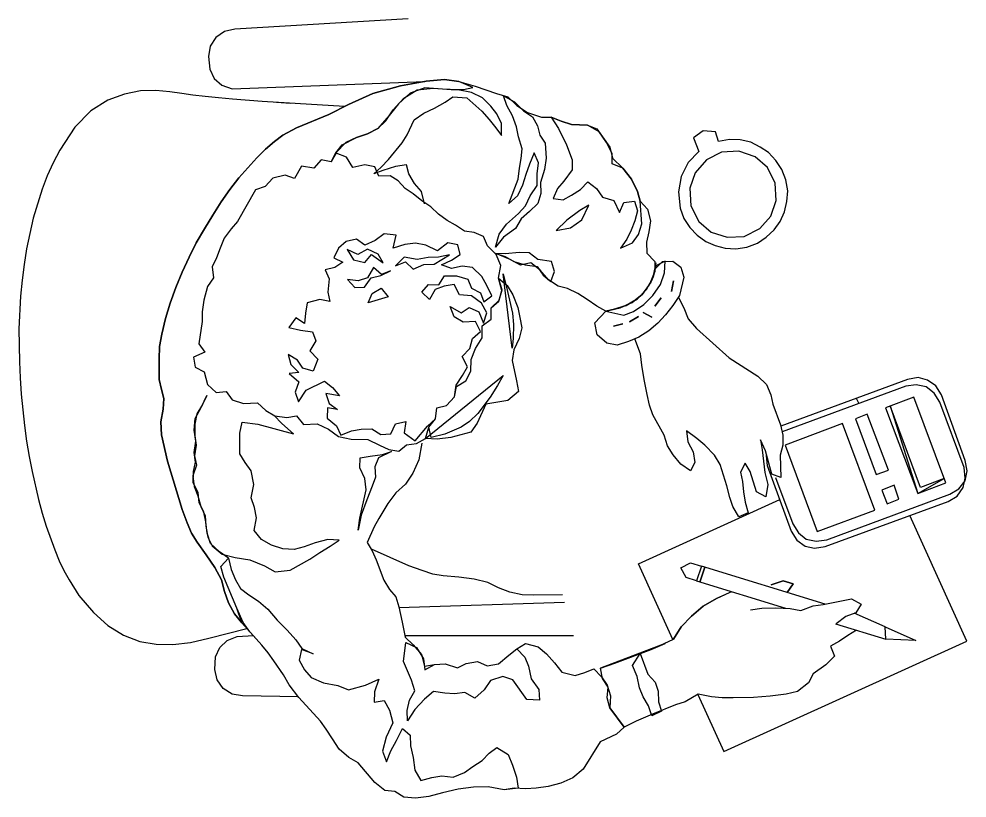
# Model space of a CAD drawing. Header units: metres. Extents: x 1905 to 1922.2, y 1773.7 to 1790.9.
# Drawn here: x 1905.5 to 1906.336, y 1774.68 to 1775.368 of the extents above; entities that cross this region are included whole.
import ezdxf

# ---------------------------------------------------------------- set-up
doc = ezdxf.new("R2010")
doc.units = ezdxf.units.M

# ---------------------------------------------------------------- blocks, each defined once
blk = doc.blocks.new('woman_top_1')
for points in [[(-0.09647, 0.32396), (-0.24915, 0.31498), (-0.25828, 0.31299), (-0.26606, 0.30768), (-0.27089, 0.29995), (-0.27257, 0.29075), (-0.27141, 0.27956), (-0.26739, 0.27143), (-0.26072, 0.2654), (-0.25161, 0.26232), (-0.08166, 0.26869)], [(-0.0843, -0.05043), (-0.08706, -0.06497), (-0.09214, -0.07692), (-0.09877, -0.08652), (-0.10726, -0.09432), (-0.11444, -0.10361), (-0.12241, -0.11679), (-0.12638, -0.12429), (-0.13241, -0.13787), (-0.12808, -0.14546), (-0.1246, -0.15327), (-0.11794, -0.17127), (-0.11295, -0.1796), (-0.10713, -0.18586), (-0.10471, -0.19488), (-0.10157, -0.2083), (-0.09898, -0.22142), (-0.09207, -0.22831), (-0.0847, -0.23692), (-0.08194, -0.24722), (-0.07312, -0.24578), (-0.06365, -0.24508), (-0.05302, -0.24868), (-0.04532, -0.24477), (-0.03522, -0.24299), (-0.02685, -0.24673), (-0.01674, -0.24494), (-0.0077, -0.23746), (-0.00047, -0.23184), (0.007, -0.22707), (0.01837, -0.23001), (0.0256, -0.23636), (0.03273, -0.24411), (0.03913, -0.25252), (0.05093, -0.25534), (0.0594, -0.25261), (0.06733, -0.24956), (0.07424, -0.25646), (0.079, -0.26392), (0.08196, -0.27326), (0.0816, -0.28394), (0.09396, -0.30087), (0.08739, -0.30724), (0.07305, -0.31384), (0.05793, -0.33814), (0.04889, -0.34563), (0.03819, -0.35033), (0.02702, -0.35333), (0.01637, -0.3548), (0.00733, -0.35538), (-0.00293, -0.35491), (-0.01174, -0.35635), (-0.02581, -0.35367), (-0.03863, -0.35389), (-0.0524, -0.35574), (-0.06626, -0.35899), (-0.07828, -0.36221), (-0.08991, -0.36349), (-0.10027, -0.36258), (-0.10801, -0.35775), (-0.11697, -0.35693), (-0.12583, -0.34964), (-0.14057, -0.33242), (-0.14873, -0.32771), (-0.15716, -0.3203), (-0.16324, -0.31135), (-0.16878, -0.30271), (-0.17386, -0.29578), (-0.19286, -0.27464), (-0.20135, -0.26357), (-0.20646, -0.25482), (-0.21487, -0.24234), (-0.21994, -0.23542), (-0.22545, -0.22861), (-0.24314, -0.20896), (-0.24942, -0.20098), (-0.25476, -0.19137), (-0.25838, -0.18129), (-0.26114, -0.17099), (-0.26682, -0.16008), (-0.27445, -0.14878), (-0.28251, -0.1376), (-0.28739, -0.1297), (-0.29121, -0.1206), (-0.29572, -0.10892), (-0.30851, -0.06633), (-0.31386, -0.04291), (-0.31459, -0.0316), (-0.31252, -0.02046), (-0.31181, -0.01107), (-0.314, -0.00291), (-0.31587, 0.00579), (-0.31606, 0.02369), (-0.31582, 0.0348), (-0.31374, 0.04594), (-0.31052, 0.05969), (-0.30633, 0.07324), (-0.30128, 0.08702), (-0.29568, 0.10048), (-0.28954, 0.11363), (-0.28328, 0.12635), (-0.27605, 0.13887), (-0.26871, 0.15097), (-0.26125, 0.16263), (-0.25356, 0.17343), (-0.24576, 0.18381), (-0.22977, 0.20144), (-0.22213, 0.20901), (-0.21427, 0.21572), (-0.20703, 0.22134), (-0.19496, 0.22779), (-0.16636, 0.2396), (-0.14894, 0.24841), (-0.12764, 0.25825), (-0.10317, 0.26481), (-0.08038, 0.26908), (-0.06423, 0.27064), (-0.05181, 0.26891), (-0.03728, 0.26452), (-0.01852, 0.25804), (-0.00855, 0.25519), (-0.00055, 0.24767), (0.00893, 0.24147), (0.02108, 0.23736), (0.02981, 0.2374), (0.03861, 0.23377), (0.04771, 0.23069), (0.06163, 0.23028), (0.06988, 0.22696), (0.08158, 0.21077), (0.08369, 0.20121), (0.093, 0.1922), (0.1006, 0.18273), (0.10585, 0.17172), (0.10816, 0.16313), (0.11464, 0.15612), (0.1174, 0.14582), (0.11583, 0.13619), (0.11373, 0.12688), (0.11399, 0.11729), (0.12102, 0.10997), (0.12106, 0.10124), (0.11766, 0.09158), (0.10997, 0.08078), (0.10125, 0.07384), (0.09054, 0.06913), (0.07798, 0.06622), (0.06993, 0.07051), (0.06141, 0.07651), (0.05313, 0.08166), (0.04411, 0.08614), (0.03577, 0.08805), (0.02738, 0.09362), (0.02001, 0.10223), (0.01181, 0.10878), (0.00268, 0.10679), (-0.00646, 0.11171), (-0.01913, 0.11693)], [(-0.08191, 0.16081), (-0.08468, 0.17175), (-0.09073, 0.17887), (-0.09572, 0.18719), (-0.0979, 0.19535), (-0.10758, 0.19368), (-0.11863, 0.19026), (-0.12656, 0.18721), (-0.12029, 0.19304), (-0.11383, 0.19983), (-0.10168, 0.21459), (-0.09716, 0.22178), (-0.09102, 0.23493), (-0.0825, 0.2409), (-0.07308, 0.24526), (-0.0639, 0.25049), (-0.05686, 0.25513), (-0.04466, 0.25426), (-0.03142, 0.24262), (-0.02482, 0.23518), (-0.0192, 0.22795), (-0.01412, 0.22102), (-0.01419, 0.23159), (-0.01833, 0.24015), (-0.0234, 0.24707), (-0.03086, 0.25428), (-0.04043, 0.25907), (-0.05254, 0.26135), (-0.06603, 0.26188), (-0.08158, 0.26323), (-0.09454, 0.25838), (-0.10496, 0.24915), (-0.11319, 0.23866), (-0.12303, 0.22728), (-0.13233, 0.22249), (-0.14209, 0.21941), (-0.1515, 0.21505), (-0.16008, 0.20584), (-0.16437, 0.19779), (-0.16008, 0.20584), (-0.15459, 0.21284), (-0.14209, 0.21941), (-0.13233, 0.22249), (-0.12303, 0.22728), (-0.11613, 0.23419), (-0.1095, 0.24379), (-0.10029, 0.25408), (-0.08845, 0.26139), (-0.07413, 0.26293), (-0.05858, 0.26157), (-0.04759, 0.26176), (-0.03931, 0.26351), (-0.05181, 0.26891), (-0.06423, 0.27064), (-0.08038, 0.26908), (-0.10317, 0.26481), (-0.12764, 0.25825), (-0.14894, 0.24841), (-0.16636, 0.2396), (-0.19496, 0.22779), (-0.20703, 0.22134), (-0.21427, 0.21572), (-0.22213, 0.20901), (-0.22977, 0.20144), (-0.24576, 0.18381), (-0.25356, 0.17343), (-0.26125, 0.16263), (-0.26871, 0.15097), (-0.27605, 0.13887), (-0.28328, 0.12635), (-0.28954, 0.11363), (-0.29568, 0.10048), (-0.30128, 0.08702), (-0.30633, 0.07324), (-0.31052, 0.05969), (-0.31374, 0.04594), (-0.31582, 0.0348), (-0.31606, 0.02369), (-0.31587, 0.00579), (-0.314, -0.00291), (-0.31181, -0.01107), (-0.31252, -0.02046), (-0.31459, -0.0316), (-0.31386, -0.04291), (-0.30851, -0.06633), (-0.29572, -0.10892), (-0.29121, -0.1206), (-0.28739, -0.1297), (-0.28251, -0.1376), (-0.27445, -0.14878), (-0.26682, -0.16008), (-0.26114, -0.17099), (-0.25838, -0.18129), (-0.25476, -0.19137), (-0.24942, -0.20098), (-0.24314, -0.20896), (-0.24756, -0.19588), (-0.25902, -0.16858), (-0.26155, -0.15913), (-0.25478, -0.15179), (-0.26274, -0.1461), (-0.27063, -0.13901), (-0.27359, -0.12968), (-0.27483, -0.11989), (-0.2767, -0.11119), (-0.28083, -0.10263), (-0.28173, -0.09413), (-0.28598, -0.08514), (-0.28582, -0.07543), (-0.28391, -0.0671), (-0.28524, -0.05871), (-0.28379, -0.04866), (-0.28503, -0.03887), (-0.28413, -0.0285), (-0.2789, -0.01882), (-0.2739, -0.00827), (-0.27776, -0.01621), (-0.2829, -0.02449), (-0.28458, -0.03368), (-0.28463, -0.04382), (-0.2833, -0.05221), (-0.28498, -0.0614), (-0.28322, -0.06968), (-0.28619, -0.07921), (-0.28506, -0.08858), (-0.2819, -0.09693), (-0.27937, -0.10638), (-0.27535, -0.11451), (-0.27477, -0.12356), (-0.27309, -0.13323), (-0.26919, -0.14093), (-0.26033, -0.14822), (-0.24896, -0.15116), (-0.23599, -0.1532), (-0.22307, -0.15848), (-0.21381, -0.16383), (-0.20036, -0.16252), (-0.18316, -0.15285), (-0.17421, -0.14677), (-0.16514, -0.14112), (-0.15735, -0.13581), (-0.16718, -0.13522), (-0.17834, -0.13821), (-0.18798, -0.14172), (-0.197, -0.14414), (-0.20682, -0.14355), (-0.21691, -0.14027), (-0.22562, -0.13524), (-0.23233, -0.12737), (-0.23025, -0.11623), (-0.23181, -0.10698), (-0.23497, -0.09862), (-0.23258, -0.08694), (-0.23494, -0.07469), (-0.24013, -0.06733), (-0.24489, -0.05987), (-0.24493, -0.05113), (-0.24477, -0.04143), (-0.24278, -0.03169), (-0.22895, -0.0335), (-0.19764, -0.04214), (-0.20793, -0.03293), (-0.21466, -0.02608)], [(-0.15242, 0.24665), (-0.22511, 0.25101), (-0.25145, 0.25315), (-0.26377, 0.25446), (-0.27554, 0.25544), (-0.28645, 0.25666), (-0.29607, 0.25822), (-0.30655, 0.25956), (-0.31887, 0.26086), (-0.33255, 0.26041), (-0.34652, 0.25759), (-0.3612, 0.25228), (-0.37614, 0.24275), (-0.39024, 0.22839), (-0.4037, 0.20822), (-0.40944, 0.19701), (-0.41464, 0.1855), (-0.41929, 0.17366), (-0.42717, 0.14808), (-0.43286, 0.12125), (-0.43511, 0.1073), (-0.43692, 0.09347), (-0.43819, 0.07932), (-0.43965, 0.0504), (-0.43927, 0.02151), (-0.43871, 0.00739), (-0.4376, -0.00704), (-0.43477, -0.03481), (-0.43292, -0.04858), (-0.43064, -0.06224), (-0.42804, -0.07535), (-0.42235, -0.10005), (-0.41912, -0.11207), (-0.41559, -0.12355), (-0.40812, -0.14456), (-0.40418, -0.15409), (-0.40005, -0.16265), (-0.39549, -0.17109), (-0.38674, -0.18485), (-0.37398, -0.19984), (-0.36128, -0.21116), (-0.34744, -0.21988), (-0.33312, -0.22525), (-0.31862, -0.22781), (-0.30385, -0.22799), (-0.28825, -0.22611), (-0.27224, -0.22228), (-0.23879, -0.21379)], [(-0.01245, 0.25599), (-0.00276, 0.25076), (0.00535, 0.24281), (0.0132, 0.23755), (0.01765, 0.22954), (0.01984, 0.22138), (0.02448, 0.21434), (0.02524, 0.2012), (0.0238, 0.19115), (0.02043, 0.17966), (0.0207, 0.17007), (0.01805, 0.16107), (0.01073, 0.15405), (0.00329, 0.14745), (-0.00186, 0.13917), (-0.01218, 0.13134), (-0.01947, 0.12249), (-0.01611, 0.13397), (-0.00979, 0.14303), (0.00105, 0.15238), (0.00708, 0.15906), (0.01114, 0.16797), (0.01746, 0.17702), (0.0175, 0.18716), (0.01852, 0.1971), (0.01482, 0.20577), (0.01056, 0.19588), (0.00748, 0.18677), (0.00451, 0.17724), (0.00014, 0.16778), (-0.00772, 0.16107), (0.00075, 0.18267), (0.00189, 0.19218), (0.00325, 0.20083), (0.00419, 0.20936), (0.00088, 0.21998), (-0.00099, 0.22868), (-0.00449, 0.23833), (-0.00929, 0.24763), (-0.01245, 0.25599)], [(-0.20028, 0.24938), (-0.21248, 0.25025)], [(0.10816, 0.16313), (0.10585, 0.17172), (0.1006, 0.18273), (0.093, 0.1922), (0.08366, 0.19614), (0.08351, 0.20531), (0.0786, 0.21504), (0.07198, 0.2243), (0.06163, 0.23028), (0.04771, 0.23069), (0.03861, 0.23377), (0.02981, 0.2374), (0.03624, 0.22715), (0.04327, 0.21293), (0.04824, 0.19954), (0.04828, 0.1908), (0.04079, 0.18097), (0.03518, 0.17441), (0.03156, 0.16561), (0.04021, 0.16425), (0.04779, 0.16858), (0.05569, 0.17346), (0.06215, 0.18025), (0.06969, 0.17445), (0.07499, 0.16667), (0.08496, 0.16382), (0.0901, 0.15323), (0.09373, 0.16202), (0.10309, 0.16315), (0.10582, 0.15468), (0.1036, 0.1458), (0.10028, 0.13755), (0.09643, 0.12961), (0.09074, 0.12165), (0.10144, 0.12635), (0.10682, 0.13378), (0.10978, 0.14332), (0.10816, 0.16313)], [(0.15998, 0.20703), (0.15065, 0.19717), (0.14428, 0.18488), (0.14192, 0.17136), (0.14346, 0.15704), (0.14685, 0.14783), (0.15215, 0.14005), (0.15863, 0.13304), (0.16606, 0.12766), (0.17442, 0.12392), (0.1833, 0.1217), (0.19269, 0.121), (0.20237, 0.12267), (0.21159, 0.12606), (0.21937, 0.13136), (0.22638, 0.13784), (0.23175, 0.14527), (0.23549, 0.15363), (0.2376, 0.16294), (0.2383, 0.17233), (0.23663, 0.18201), (0.23324, 0.19123), (0.22794, 0.19901), (0.22146, 0.20602), (0.21415, 0.21096), (0.20567, 0.21513), (0.19636, 0.21724), (0.18708, 0.21751), (0.1774, 0.21584), (0.17467, 0.22431), (0.16388, 0.2251), (0.15535, 0.21914), (0.15998, 0.20703)], [(-0.0231, 0.06905), (-0.01641, 0.07499), (-0.01387, 0.08441), (-0.01675, 0.09514), (-0.01467, 0.10629), (-0.01872, 0.11625), (-0.02629, 0.12388), (-0.02988, 0.13212), (-0.03813, 0.13544), (-0.04678, 0.1368), (-0.05463, 0.14206), (-0.06214, 0.14603), (-0.06968, 0.15183), (-0.07647, 0.1583), (-0.08432, 0.16356), (-0.09198, 0.16979), (-0.09917, 0.17431), (-0.1051, 0.181), (-0.1123, 0.18551), (-0.12232, 0.18513), (-0.12591, 0.19337), (-0.13467, 0.19517), (-0.14509, 0.19283), (-0.15074, 0.2019), (-0.15997, 0.20541), (-0.16437, 0.19779), (-0.17313, 0.19959), (-0.17948, 0.19236), (-0.1905, 0.19401), (-0.19679, 0.18312), (-0.20493, 0.186), (-0.21578, 0.18356), (-0.22255, 0.17622), (-0.23091, 0.17306), (-0.24694, 0.14529), (-0.25255, 0.13873), (-0.25866, 0.13065), (-0.26229, 0.12185), (-0.26549, 0.11317), (-0.26934, 0.10524), (-0.2681, 0.09545), (-0.27347, 0.08802), (-0.27661, 0.07568), (-0.27806, 0.06563), (-0.27802, 0.05689), (-0.28103, 0.03722), (-0.27584, 0.02986), (-0.28568, 0.02539), (-0.28424, 0.01657), (-0.2763, 0.01271), (-0.27331, 0.00155), (-0.26586, -0.00566), (-0.25693, -0.00465), (-0.25174, -0.012), (-0.24165, -0.01528), (-0.22937, -0.01475), (-0.22203, -0.02153), (-0.21386, -0.02624), (-0.20338, -0.02757), (-0.19499, -0.02625), (-0.18883, -0.0338), (-0.17655, -0.03327), (-0.16655, -0.03795), (-0.15792, -0.04439), (-0.14666, -0.04689), (-0.13189, -0.04707), (-0.12178, -0.05219), (-0.11341, -0.05593), (-0.10476, -0.05729), (-0.09795, -0.05179), (-0.08902, -0.05077), (-0.08101, -0.04633), (-0.07816, -0.03636), (-0.07235, -0.02882), (-0.07122, -0.01931), (-0.06263, -0.01701), (-0.05542, -0.00956), (-0.05375, -0.00036), (-0.04542, 0.00463), (-0.04125, 0.01311), (-0.04077, 0.02336), (-0.03695, 0.03313), (-0.03118, 0.0425), (-0.03125, 0.05306), (-0.02315, 0.05892), (-0.0231, 0.06905)], [(0.15302, 0.15915), (0.15994, 0.14535), (0.17077, 0.13583), (0.18486, 0.13132), (0.19984, 0.13211), (0.21363, 0.13903), (0.22358, 0.14998), (0.22821, 0.16365), (0.2273, 0.17905), (0.22038, 0.19284), (0.20955, 0.20237), (0.19534, 0.2073), (0.17994, 0.2064), (0.16657, 0.19959), (0.15674, 0.18821), (0.15211, 0.17455), (0.15302, 0.15915)], [(0.06303, 0.15978), (0.05514, 0.1549), (0.04363, 0.1463), (0.03408, 0.1373), (0.04676, 0.13978), (0.05689, 0.14663), (0.06303, 0.15978)], [(-0.07936, -0.0353), (-0.07235, -0.02882), (-0.07122, -0.01931), (-0.06263, -0.01701), (-0.05542, -0.00956), (-0.05409, 0.00092), (-0.04852, 0.00932), (-0.04412, 0.01694), (-0.04891, 0.02624), (-0.04202, 0.03315), (-0.03979, 0.04203), (-0.03267, 0.04808), (-0.03692, 0.05707), (-0.0478, 0.05645), (-0.05597, 0.06117), (-0.05936, 0.07038), (-0.04956, 0.06473), (-0.04252, 0.06937), (-0.03415, 0.06563), (-0.0301, 0.05567), (-0.02702, 0.06478), (-0.03159, 0.07322), (-0.04064, 0.07954), (-0.05101, 0.08044), (-0.0558, 0.08974), (-0.06462, 0.0883), (-0.07255, 0.08526), (-0.07758, 0.07655), (-0.08437, 0.08301), (-0.07834, 0.08969), (-0.06949, 0.0893), (-0.06423, 0.09715), (-0.05366, 0.09722), (-0.04369, 0.09437), (-0.04065, 0.08644), (-0.0326, 0.08215), (-0.02955, 0.07423), (-0.02274, 0.07973), (-0.02699, 0.08872), (-0.03144, 0.09673), (-0.03955, 0.10468), (-0.04863, 0.10593), (-0.05819, 0.10383), (-0.06687, 0.10703), (-0.05832, 0.11116), (-0.05042, 0.11604), (-0.05272, 0.12462), (-0.06149, 0.12642), (-0.07064, 0.11936), (-0.08075, 0.12448), (-0.08995, 0.12615), (-0.09931, 0.12503), (-0.1095, 0.12184), (-0.10699, 0.13309), (-0.11747, 0.13442), (-0.12557, 0.12857), (-0.13456, 0.12433), (-0.14198, 0.1297), (-0.15111, 0.12771), (-0.1578, 0.12178), (-0.16197, 0.1133), (-0.15404, 0.10944), (-0.16108, 0.10479), (-0.16966, 0.10249), (-0.16619, 0.09468), (-0.16718, 0.08291), (-0.16542, 0.07464), (-0.17419, 0.07643), (-0.18535, 0.07344), (-0.18703, 0.06425), (-0.18785, 0.05528), (-0.19558, 0.06011), (-0.20159, 0.0516), (-0.19131, 0.04929), (-0.18082, 0.04796), (-0.17778, 0.04003), (-0.18324, 0.03121), (-0.17621, 0.02388), (-0.18024, 0.01314), (-0.18923, 0.01579), (-0.19388, 0.02283), (-0.20216, 0.02798), (-0.19974, 0.01896), (-0.19284, 0.01207), (-0.20134, 0.01117), (-0.19291, 0.00376), (-0.19599, -0.00535), (-0.19326, -0.01382), (-0.18632, -0.00367), (-0.17006, 0.00436), (-0.16307, -0.00113), (-0.1569, -0.00868), (-0.16902, -0.0064), (-0.16617, -0.0153), (-0.15875, -0.02068), (-0.1674, -0.01931), (-0.16779, -0.02816), (-0.15948, -0.03514), (-0.15589, -0.04338), (-0.14636, -0.03945), (-0.13797, -0.03812), (-0.12838, -0.03785), (-0.12064, -0.04268), (-0.11159, -0.0421), (-0.10754, -0.03319), (-0.09841, -0.0312), (-0.09985, -0.04125), (-0.09014, -0.04831), (-0.07936, -0.0353)], [(-0.11845, 0.10885), (-0.12278, 0.11644), (-0.13223, 0.12081), (-0.14067, 0.11624), (-0.15013, 0.12061), (-0.14448, 0.11154), (-0.13462, 0.10912), (-0.12871, 0.11623), (-0.11845, 0.10885)], [(-0.01895, 0.1171), (-0.01082, 0.11422), (-0.0032, 0.10982), (0.00677, 0.10697), (0.01725, 0.10564), (0.02256, 0.09785), (0.02955, 0.09237), (0.03275, 0.10105), (0.02991, 0.10995), (0.01791, 0.11179), (0.01037, 0.1176), (0.00152, 0.11799), (-0.01053, 0.1166), (-0.01895, 0.1171)], [(-0.06001, 0.11577), (-0.06957, 0.11367), (-0.07874, 0.11351), (-0.08841, 0.11184), (-0.09998, 0.1138), (-0.10762, 0.10623), (-0.09883, 0.10951), (-0.09204, 0.10304), (-0.08262, 0.10741), (-0.07346, 0.10756), (-0.06001, 0.11577)], [(0.07798, 0.06622), (0.09054, 0.06913), (0.10125, 0.07384), (0.10997, 0.08078), (0.1164, 0.08941), (0.12034, 0.09875), (0.12222, 0.10891)], [(-0.11197, 0.10185), (-0.11978, 0.09837), (-0.127, 0.10472), (-0.13235, 0.09546), (-0.14039, 0.09285), (-0.1499, 0.09398), (-0.14342, 0.08698), (-0.1348, 0.08744), (-0.12911, 0.09541), (-0.12052, 0.09771), (-0.11197, 0.10185)], [(-0.01272, 0.09899), (-0.00961, 0.08739), (-0.00437, 0.06441), (-0.00356, 0.0545), (-0.00389, 0.04199), (-0.00482, 0.03345), (-0.01272, 0.09899)], [(0.13759, 0.09278), (0.13591, 0.08359), (0.13759, 0.09278)], [(-0.13155, 0.07359), (-0.12823, 0.08184), (-0.12022, 0.08629), (-0.11406, 0.07874), (-0.13155, 0.07359)], [(0.14182, 0.07873), (0.14672, 0.069), (0.15066, 0.05947), (0.15803, 0.05086), (0.18661, 0.02492), (0.21211, 0.00874), (0.21956, 0.00154), (0.22338, -0.00756), (0.22514, -0.01584), (0.23192, -0.03427), (0.23391, -0.0434), (0.23394, -0.05213), (0.23172, -0.06101), (0.23238, -0.08063), (0.22424, -0.07774), (0.21872, -0.05713), (0.21424, -0.04729), (0.21568, -0.05611), (0.21828, -0.07612), (0.22073, -0.08697), (0.21897, -0.09757), (0.21091, -0.09328), (0.20522, -0.07548), (0.20089, -0.06789), (0.19661, -0.07595), (0.19836, -0.08422), (0.19938, -0.09315), (0.20093, -0.1024), (0.20346, -0.11184), (0.19522, -0.11543), (0.19, -0.10625), (0.18738, -0.0982), (0.18462, -0.0879), (0.1787, -0.06924), (0.17371, -0.06091), (0.16537, -0.0521), (0.15826, -0.04618), (0.14909, -0.03944), (0.15033, -0.04923), (0.15501, -0.0581), (0.15657, -0.06735), (0.15259, -0.07485), (0.14408, -0.06885), (0.13726, -0.06055), (0.13238, -0.05266), (0.12942, -0.04333), (0.11952, -0.02527), (0.11636, -0.01691), (0.11426, -0.00735), (0.11167, 0.00576), (0.10962, 0.01856), (0.10837, 0.02835), (0.10363, 0.04173)], [(0.12684, 0.07794), (0.12104, 0.0704), (0.12684, 0.07794)], [(0.10685, 0.06153), (0.09895, 0.05666), (0.10685, 0.06153)], [(0.1185, 0.06097), (0.11099, 0.06495), (0.1185, 0.06097)], [(0.09294, 0.05505), (0.08478, 0.05286), (0.09294, 0.05505)], [(0.21912, -0.05864), (0.22034, -0.07005), (0.24137, -0.12792), (0.24624, -0.13582), (0.25367, -0.14119), (0.262, -0.1431), (0.27125, -0.14154), (0.37981, -0.10187), (0.38771, -0.09699), (0.39308, -0.08957), (0.39499, -0.08123), (0.39386, -0.07187), (0.3724, -0.01411), (0.36752, -0.00622), (0.36053, -0.00073), (0.35177, 0.00107), (0.34241, -0.00006), (0.23354, -0.04037)], [(0.22771, -0.0807), (0.24288, -0.12153), (0.24775, -0.12943), (0.25475, -0.13492), (0.26351, -0.13671), (0.27287, -0.13558), (0.38132, -0.09548), (0.38922, -0.0906), (0.3947, -0.08361), (0.3965, -0.07485), (0.39494, -0.0656), (0.37391, -0.00773), (0.36903, 0.00017), (0.36173, 0.00511), (0.35328, 0.00745), (0.34403, 0.0059), (0.23222, -0.03539)], [(0.29884, -0.01062), (0.301, -0.01537)], [(0.35306, -0.09477), (0.3777, -0.08541), (0.34958, -0.00965), (0.3245, -0.01913), (0.35306, -0.09477)], [(0.31633, -0.07792), (0.32726, -0.07407), (0.30853, -0.02479), (0.29814, -0.02895), (0.31633, -0.07792)], [(0.37623, -0.08166), (0.35534, -0.08956), (0.32868, -0.01755), (0.35306, -0.09477), (0.37623, -0.08166)], [(0.26445, -0.12818), (0.31513, -0.10953), (0.28678, -0.03292), (0.23621, -0.05199), (0.26445, -0.12818)], [(-0.11112, -0.05762), (-0.12245, -0.06341), (-0.12588, -0.07123), (-0.12529, -0.08028), (-0.12817, -0.08842), (-0.13283, -0.10025), (-0.13788, -0.11403), (-0.14035, -0.12712), (-0.13902, -0.11664), (-0.1333, -0.09163), (-0.13465, -0.08141), (-0.13902, -0.07199), (-0.13863, -0.06315), (-0.12981, -0.0617), (-0.11916, -0.06023), (-0.11112, -0.05762)], [(0.32604, -0.10385), (0.33643, -0.09969), (0.33223, -0.08747), (0.32141, -0.09175), (0.32604, -0.10385)], [(0.13708, -0.22365), (0.10666, -0.1567), (0.23125, -0.10009)], [(0.15906, -0.27203), (0.1819, -0.3223), (0.39621, -0.22493), (0.34592, -0.11425)], [(0.03966, -0.18406), (0.0142, -0.18453), (0.00405, -0.18404), (-0.0067, -0.18176), (-0.01668, -0.17788), (-0.02627, -0.1732), (-0.03823, -0.17034), (-0.05176, -0.16868), (-0.06549, -0.16743), (-0.07465, -0.16593), (-0.08403, -0.16284), (-0.0958, -0.15858), (-0.12879, -0.14389)], [(0.00074, -0.35485), (-0.01174, -0.35635), (-0.02581, -0.35367), (-0.03863, -0.35389), (-0.0524, -0.35574), (-0.06626, -0.35899), (-0.07828, -0.36221), (-0.08991, -0.36349), (-0.10027, -0.36258), (-0.10801, -0.35775), (-0.11697, -0.35693), (-0.12583, -0.34964), (-0.14057, -0.33242), (-0.14873, -0.32771), (-0.15716, -0.3203), (-0.16324, -0.31135), (-0.16878, -0.30271), (-0.17386, -0.29578), (-0.19286, -0.27464), (-0.20135, -0.26357), (-0.20646, -0.25482), (-0.21487, -0.24234), (-0.21994, -0.23542), (-0.22545, -0.22861), (-0.236, -0.21671), (-0.24185, -0.20862), (-0.24756, -0.19588), (-0.25902, -0.16858), (-0.26155, -0.15913), (-0.25478, -0.15179), (-0.25256, -0.16178), (-0.24874, -0.17088), (-0.24441, -0.17847), (-0.23687, -0.18427), (-0.22847, -0.18984), (-0.22016, -0.19682), (-0.21202, -0.2066), (-0.20324, -0.2153), (-0.19545, -0.22379), (-0.19014, -0.23158), (-0.18014, -0.23626), (-0.19034, -0.23255), (-0.19245, -0.24186), (-0.18788, -0.2503), (-0.18195, -0.25699), (-0.17097, -0.26188), (-0.15843, -0.26404), (-0.14909, -0.26798), (-0.13406, -0.26395), (-0.12219, -0.25847), (-0.1261, -0.26964), (-0.12637, -0.27892), (-0.11755, -0.27748), (-0.11299, -0.28592), (-0.11, -0.29708), (-0.11583, -0.30969), (-0.11896, -0.32203), (-0.11546, -0.33168), (-0.11163, -0.32191), (-0.10672, -0.31277), (-0.10129, -0.30211), (-0.09461, -0.30814), (-0.09446, -0.31731), (-0.09212, -0.32773), (-0.09054, -0.33881), (-0.08531, -0.34799), (-0.07544, -0.34534), (-0.06662, -0.3439), (-0.05668, -0.34492), (-0.04672, -0.34087), (-0.03937, -0.33568), (-0.03116, -0.33026), (-0.02501, -0.32401), (-0.01809, -0.31893), (-0.00817, -0.32502), (-0.00424, -0.33455), (-0.00093, -0.34517), (0.00074, -0.35485)], [(0.15789, -0.17192), (0.14878, -0.16883), (0.14422, -0.16039), (0.15266, -0.15583), (0.1622, -0.1588), (0.15789, -0.17192)], [(0.27128, -0.19254), (0.1622, -0.1588), (0.15789, -0.17192), (0.23629, -0.19605)], [(0.16093, -0.17294), (0.16524, -0.15982), (0.16093, -0.17294)], [(-0.10455, -0.19546), (0.04138, -0.19051)], [(0.20566, -0.19731), (0.21545, -0.19607), (0.22773, -0.19554), (0.24036, -0.1963), (0.24998, -0.19786), (0.26092, -0.19401), (0.26973, -0.19257), (0.29467, -0.18773), (0.30326, -0.19233), (0.29843, -0.20007), (0.28965, -0.20334), (0.28097, -0.20981)], [(0.28048, -0.20966), (0.32492, -0.22334), (0.32431, -0.21246), (0.35146, -0.22451), (0.32492, -0.22334), (0.32431, -0.21246), (0.29691, -0.20047)], [(0.29898, -0.21536), (0.29133, -0.21992), (0.28397, -0.22511), (0.27596, -0.22956), (0.27967, -0.23823), (0.27203, -0.2458), (0.26084, -0.25386), (0.25656, -0.26191), (0.24709, -0.26951), (0.2371, -0.27172), (0.2229, -0.27369), (0.20804, -0.27491), (0.19014, -0.2751), (0.18044, -0.27494), (0.17104, -0.27424), (0.15936, -0.27185), (0.14783, -0.27862), (0.13935, -0.28135), (0.11901, -0.28956), (0.10455, -0.29574), (0.09396, -0.30087), (0.0816, -0.28394), (0.07919, -0.27492), (0.07989, -0.26553), (0.07513, -0.25806), (0.07314, -0.24893), (0.08579, -0.24462), (0.11794, -0.23232), (0.13762, -0.22337)], [(-0.19319, -0.27426), (-0.24246, -0.27343), (-0.25167, -0.27182), (-0.25967, -0.26685), (-0.26482, -0.25932), (-0.26688, -0.2502), (-0.26619, -0.23897), (-0.26251, -0.23068), (-0.25609, -0.22437), (-0.24712, -0.22091), (-0.23278, -0.22015)], [(-0.09922, -0.22018), (0.04934, -0.2202)], [(-0.09857, -0.22637), (-0.08912, -0.23074), (-0.08281, -0.24055), (-0.08156, -0.25034), (-0.07312, -0.24578), (-0.06365, -0.24508), (-0.05302, -0.24868), (-0.04532, -0.24477), (-0.03522, -0.24299), (-0.02685, -0.24673), (-0.01674, -0.24494), (-0.0077, -0.23746), (-0.00047, -0.23184), (0.00656, -0.23916), (0.0096, -0.24709), (0.01216, -0.25836), (0.01879, -0.26763), (0.01949, -0.27711), (0.00826, -0.27644), (-0.00421, -0.25907), (-0.01278, -0.2563), (-0.02383, -0.25972), (-0.0294, -0.26812), (-0.03758, -0.27537), (-0.04629, -0.27035), (-0.05565, -0.27147), (-0.06407, -0.27097), (-0.07413, -0.26952), (-0.08199, -0.27623), (-0.09057, -0.28543), (-0.09709, -0.29546), (-0.09724, -0.2863), (-0.09513, -0.27699), (-0.09042, -0.26882), (-0.09338, -0.25949), (-0.10056, -0.24301), (-0.09857, -0.22637)], [(0.07314, -0.24893), (0.08579, -0.24462), (0.11794, -0.23232), (0.13036, -0.22715), (0.07314, -0.24893)], [(0.10829, -0.23583), (0.11507, -0.25426), (0.12155, -0.26127), (0.12416, -0.26931), (0.12432, -0.27847), (0.12705, -0.28695), (0.11849, -0.29108), (0.11565, -0.28218), (0.11077, -0.27428), (0.10772, -0.26635), (0.10551, -0.25636), (0.10146, -0.2464), (0.10829, -0.23583)]]:
    blk.add_lwpolyline(points)
for points in [[(0.07798, 0.06622), (0.09367, 0.06261), (0.10246, 0.06588), (0.11141, 0.07196), (0.11937, 0.08007), (0.126, 0.08967), (0.12971, 0.09987), (0.13018, 0.11012), (0.12205, 0.10611), (0.11963, 0.09625), (0.11346, 0.08494), (0.10594, 0.07694), (0.09601, 0.07106), (0.08453, 0.06752), (0.09601, 0.07106), (0.10594, 0.07694), (0.11346, 0.08494), (0.11892, 0.09376), (0.12177, 0.10373), (0.12792, 0.10998), (0.13708, 0.11013), (0.14396, 0.10507), (0.14681, 0.09617), (0.14287, 0.07993), (0.13699, 0.07099), (0.13044, 0.06279), (0.12366, 0.05545), (0.11579, 0.04874), (0.10715, 0.04321), (0.09805, 0.03939), (0.08786, 0.0362), (0.07867, 0.03788), (0.07024, 0.04528), (0.06834, 0.05582), (0.07798, 0.06622)], [(-0.08101, -0.04633), (-0.01261, 0.00928), (-0.01764, 0.00057), (-0.02404, -0.00989), (-0.0349, -0.02431), (-0.04223, -0.03133), (-0.04969, -0.0361), (-0.06415, -0.04227), (-0.07617, -0.04549), (-0.07816, -0.03636), (-0.07235, -0.02882), (-0.07122, -0.01931), (-0.06263, -0.01701), (-0.05542, -0.00956), (-0.05375, -0.00036), (-0.04542, 0.00463), (-0.04125, 0.01311), (-0.04077, 0.02336), (-0.03695, 0.03313), (-0.03118, 0.0425), (-0.03125, 0.05306), (-0.02315, 0.05892), (-0.0231, 0.06905), (-0.01621, 0.07596), (-0.01356, 0.08496), (-0.01675, 0.09514), (-0.0091, 0.08891), (-0.00411, 0.08059), (0.00029, 0.06934), (0.00216, 0.06064), (0.00372, 0.05139), (0.00161, 0.04208), (-0.00307, 0.03208), (-0.00464, 0.02246), (-0.00078, 0.00462), (0.00078, -0.00462), (-0.00858, -0.01265), (-0.02793, -0.016), (-0.03541, -0.03273), (-0.0411, -0.0407), (-0.0587, -0.04541), (-0.07076, -0.0468), (-0.08101, -0.04633)], [(0.23795, -0.18223), (0.24323, -0.17436), (0.23423, -0.17171), (0.22373, -0.17544), (0.23423, -0.17171), (0.24323, -0.17436), (0.23797, -0.18221)], [(0.18889, -0.18146), (0.17541, -0.18747), (0.16388, -0.19424), (0.15335, -0.20305), (0.14434, -0.21236), (0.13762, -0.22337), (0.14434, -0.21236), (0.15335, -0.20305), (0.16388, -0.19424), (0.17541, -0.18747), (0.18771, -0.18187)]]:
    blk.add_lwpolyline(points, close=True)

msp = doc.modelspace()

# ---------------------------------------------------------------- block references
msp.add_blockref('woman_top_1', (1905.93918, 1775.04392))

doc.saveas('drawing.dxf')
